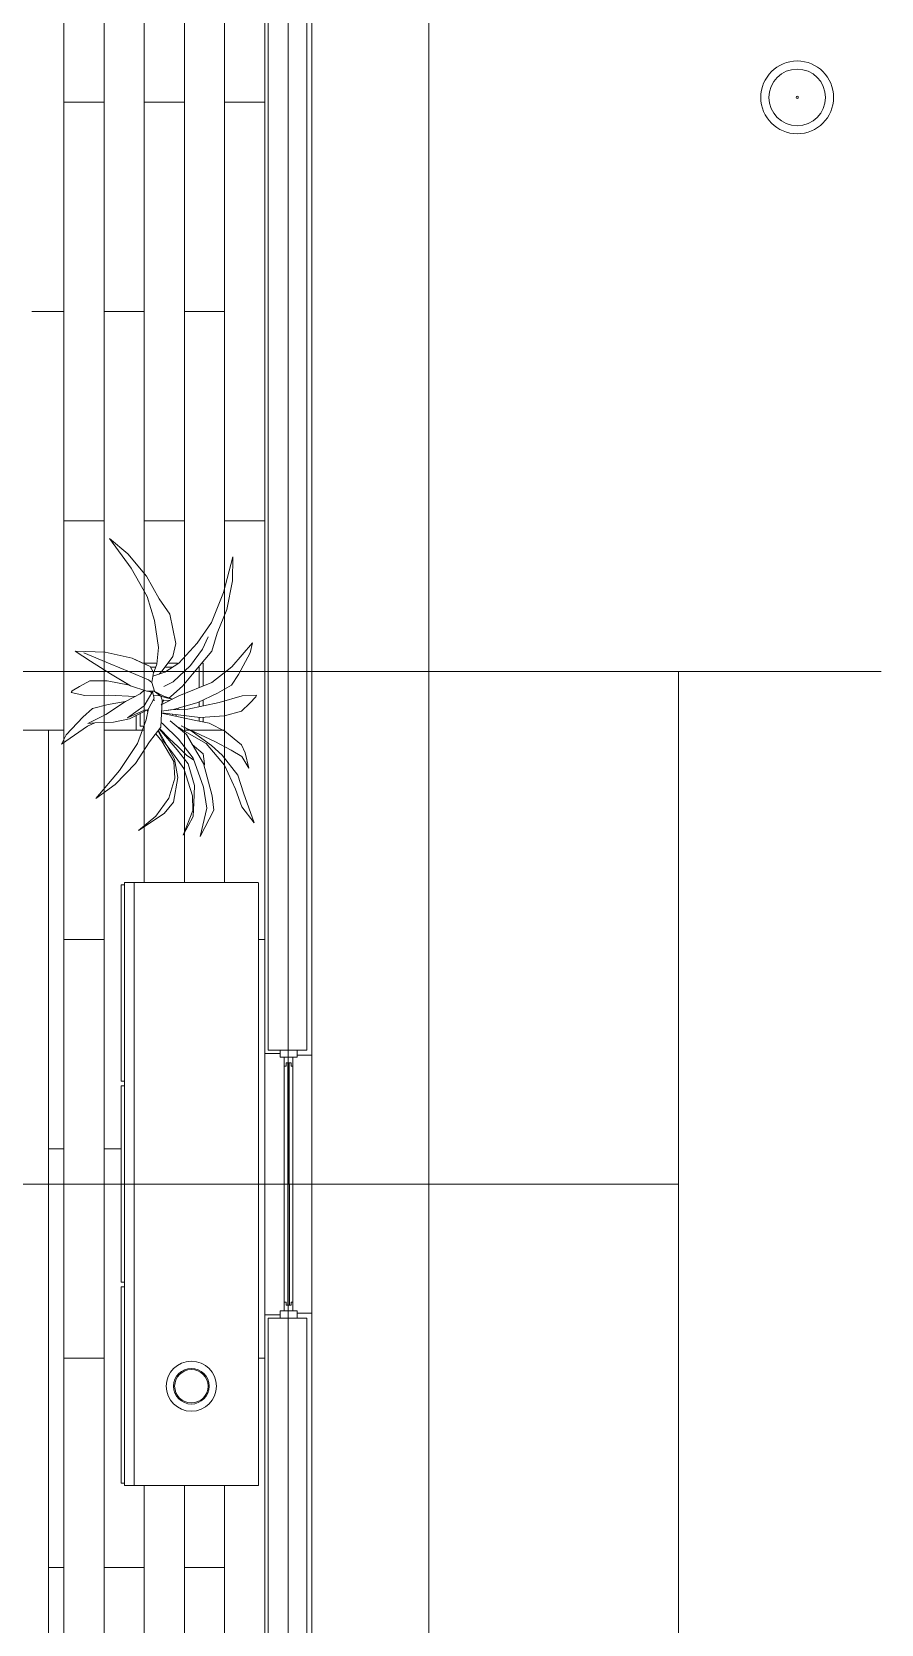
# Model space of a CAD drawing. Header units: centimetres. Extents: x -16179 to 12840, y -10704 to 3856.
# Drawn here: x 3057.8 to 3311.4, y -1272.2 to -796.8 of the extents above; entities that cross this region are included whole.
import ezdxf

# ---------------------------------------------------------------- set-up
doc = ezdxf.new("R2010")
doc.units = ezdxf.units.CM
doc.header["$MEASUREMENT"] = 0
for name, color, linetype, lineweight in [('0_Num_Penna__7_Num_Penna__7', 7, 'Continuous', 18), ('A-WALL-FULL_Num_Penna__7_Num_Penna__7_Num_Penna__7_Num_Penna__7_Num_Penna__7_Num_Penna__7_Num_Penna__7_Num_Penna__7_Num_Penna__4_Num_Penna__4_Num_Penna__4', 4, 'Continuous', 18), ('A-WALL-FULL_Num_Penna__7_Num_Penna__7_Num_Penna__7_Num_Penna__7_Num_Penna__7_Num_Penna__7_Num_Penna__7_Num_Penna__7_Num_Penna__7_Num_Penna__7', 7, 'Continuous', 18), ('AA - linee quote_Num_Penna__1_Num_Penna__255_Num_Penna__255_Num_Penna__12_Num_Penna__12_Num_Penna__12_Num_Penna__12_Num_Penna__12_Num_Penna__12_Num_Penna__12', 12, 'Continuous', 18), ('AA - linee quote_Num_Penna__3_Num_Penna__3_Num_Penna__3_Num_Penna__3_Num_Penna__3_Num_Penna__3_Num_Penna__3_Num_Penna__3_Num_Penna__3_Num_Penna__3', 3, 'Continuous', 18), ('AA - montanti_Num_Penna__7_Num_Penna__7_Num_Penna__7_Num_Penna__7_Num_Penna__7_Num_Penna__7_Num_Penna__7_Num_Penna__7_Num_Penna__7_Num_Penna__7', 7, 'Continuous', 18), ('AA - pareti sezionate_Num_Penna__254_Num_Penna__254_Num_Penna__254_Num_Penna__254_Num_Penna__254_Num_Penna__254_Num_Penna__254_Num_Penna__254_Num_Penna__254_Num_Penna__254', 254, 'Continuous', 18), ('AA - pareti sezionate_Num_Penna__7_Num_Penna__7_Num_Penna__7_Num_Penna__7_Num_Penna__7_Num_Penna__7_Num_Penna__7_Num_Penna__7_Num_Penna__7_Num_Penna__7', 7, 'Continuous', 18), ('AA - serramenti e porte_Num_Penna__4_Num_Penna__4_Num_Penna__4_Num_Penna__4_Num_Penna__4_Num_Penna__4_Num_Penna__4_Num_Penna__4_Num_Penna__4_Num_Penna__4', 4, 'Continuous', 18), ('AA - struttura finestre_Num_Penna__6_Num_Penna__6_Num_Penna__6_Num_Penna__6_Num_Penna__6_Num_Penna__6_Num_Penna__6_Num_Penna__6_Num_Penna__6_Num_Penna__6', 6, 'Continuous', 18), ('AA- arredo_Num_Penna__8_Num_Penna__8_Num_Penna__8_Num_Penna__8_Num_Penna__8_Num_Penna__8_Num_Penna__8_Num_Penna__8_Num_Penna__8_Num_Penna__8', 8, 'Continuous', 18), ('IKE120015-t1_Num_Penna__251_Num_Penna__251_Num_Penna__251_Num_Penna__251_Num_Penna__251_Num_Penna__251_Num_Penna__251_Num_Penna__251_Num_Penna__251_Num_Penna__251_Num_Penna__251', 251, 'Continuous', 18), ('IKE120015-t1_Num_Penna__251_Num_Penna__251_Num_Penna__251_Num_Penna__251_Num_Penna__251_Num_Penna__251_Num_Penna__251_Num_Penna__251_Num_Penna__8_Num_Penna__8_Num_Penna__8', 8, 'Continuous', 18), ('IKE120015-t1_Num_Penna__251_Num_Penna__6_Num_Penna__6_Num_Penna__6_Num_Penna__6_Num_Penna__6_Num_Penna__6_Num_Penna__6_Num_Penna__6_Num_Penna__6_Num_Penna__6', 6, 'Continuous', 18), ('IKE120015-t1_Num_Penna__251_Num_Penna__7_Num_Penna__7_Num_Penna__7_Num_Penna__7_Num_Penna__7_Num_Penna__7_Num_Penna__7_Num_Penna__7_Num_Penna__7_Num_Penna__7', 7, 'Continuous', 18), ('J- montanti_Num_Penna__7_Num_Penna__7_Num_Penna__7_Num_Penna__7_Num_Penna__7_Num_Penna__7_Num_Penna__7_Num_Penna__7_Num_Penna__7_Num_Penna__7', 7, 'Continuous', 18), ('PIANTE_Num_Penna__252_Num_Penna__252_Num_Penna__252', 252, 'Continuous', 18)]:
    doc.layers.add(name, color=color, linetype=linetype, lineweight=lineweight)
doc.layers.add('A-WALL-FULL_Num_Penna__7_Num_Penna__7_Num_Penna__7_Num_Penna__7_Num_Penna__7_Num_Penna__7_Num_Penna__7_Num_Penna__7_Num_Penna__10_Num_Penna__11_Num_Penna__13', color=7, linetype='Continuous', lineweight=18, true_color=0x636466)
doc.layers.add('IKE120015-t1_Num_Penna__251_Num_Penna__5_Num_Penna__9_Num_Penna__10_Num_Penna__10_Num_Penna__10_Num_Penna__10_Num_Penna__10_Num_Penna__10_Num_Penna__11_Num_Penna__13', color=7, linetype='Continuous', lineweight=18, true_color=0x636466)

msp = doc.modelspace()

# ---------------------------------------------------------------- linework, layer by layer
at = {"layer": '0_Num_Penna__7_Num_Penna__7', "color": 7, "linetype": 'Continuous', "lineweight": 18}
for centre, radius in [((3286.33, -816.35), 10.87), ((3286.33, -816.35), 8.45), ((3286.33, -816.35), 0.333), ((3105.46, -1201.12), 7.47), ((3105.46, -1201.12), 5.32), ((3105.46, -1201.12), 4.98)]:
    msp.add_circle(centre, radius, dxfattribs=at)
at = {"layer": 'A-WALL-FULL_Num_Penna__7_Num_Penna__7_Num_Penna__7_Num_Penna__7_Num_Penna__7_Num_Penna__7_Num_Penna__7_Num_Penna__7_Num_Penna__10_Num_Penna__11_Num_Penna__13', "color": 251, "linetype": 'Continuous', "lineweight": 18, "true_color": 0x636466}
for p, q in [((3095.21, -985.27), (3091.03, -985.27)), ((3094.82, -986.47), (3093.26, -986.47)), ((3099.87, -986.47), (3097.51, -986.47)), ((3101.35, -985.27), (3098.4, -985.27)), ((3107.82, -986.47), (3107.54, -986.47)), ((3107.82, -986.47), (3107.82, -992.57)), ((3109.02, -985.27), (3108.55, -985.27)), ((3109.02, -985.27), (3109.02, -992.08)), ((3107.82, -996.79), (3107.82, -998.28)), ((3109.02, -996.22), (3109.02, -998.02)), ((3089.02, -1000.83), (3089.02, -1005.27)), ((3090.22, -1000.23), (3090.22, -1004.07)), ((3107.82, -1001.46), (3107.82, -1002.58)), ((3109.02, -1001.43), (3109.02, -1002.8)), ((3090.82, -1005.27), (3089.02, -1005.27)), ((3091.27, -1004.07), (3090.22, -1004.07)), ((3096.41, -1005.27), (3096.2, -1005.27)), ((3096.41, -1005.27), (3096.2, -1005.27)), ((3102.96, -1005.27), (3102.42, -1005.27)), ((3102.96, -1005.27), (3102.42, -1005.27)), ((3102.7, -1004.07), (3102.67, -1004.07)), ((3105.25, -1005.27), (3104.92, -1005.27)), ((3105.25, -1005.27), (3104.92, -1005.27))]:
    msp.add_line(p, q, dxfattribs=at)
at = {"layer": 'A-WALL-FULL_Num_Penna__7_Num_Penna__7_Num_Penna__7_Num_Penna__7_Num_Penna__7_Num_Penna__7_Num_Penna__7_Num_Penna__7_Num_Penna__4_Num_Penna__4_Num_Penna__4', "color": 4, "linetype": 'Continuous', "lineweight": 18}
for p, q in [((3250.94, -987.77), (3250.94, -1293.77)), ((3250.94, -1140.77), (2807.82, -1140.77))]:
    msp.add_line(p, q, dxfattribs=at)
at = {"layer": 'A-WALL-FULL_Num_Penna__7_Num_Penna__7_Num_Penna__7_Num_Penna__7_Num_Penna__7_Num_Penna__7_Num_Penna__7_Num_Penna__7_Num_Penna__7_Num_Penna__7', "color": 7, "linetype": 'Continuous', "lineweight": 18}
for p, q in [((3139.89, -1100.77), (3128.39, -1100.77)), ((3128.39, -1100.77), (3139.89, -1100.77)), ((3128.39, -1100.77), (3139.89, -1100.77)), ((3139.89, -1100.77), (3128.39, -1100.77)), ((3139.89, -1180.77), (3128.39, -1180.77)), ((3128.39, -1180.77), (3139.89, -1180.77)), ((3128.39, -1180.77), (3139.89, -1180.77)), ((3139.89, -1180.77), (3128.39, -1180.77))]:
    msp.add_line(p, q, dxfattribs=at)
at = {"layer": 'AA - linee quote_Num_Penna__1_Num_Penna__255_Num_Penna__255_Num_Penna__12_Num_Penna__12_Num_Penna__12_Num_Penna__12_Num_Penna__12_Num_Penna__12_Num_Penna__12', "color": 12, "linetype": 'Continuous', "lineweight": 18}
msp.add_line((3079.39, -647.33), (3079.39, -1380.27), dxfattribs=at)
at = {"layer": 'AA - linee quote_Num_Penna__3_Num_Penna__3_Num_Penna__3_Num_Penna__3_Num_Penna__3_Num_Penna__3_Num_Penna__3_Num_Penna__3_Num_Penna__3_Num_Penna__3', "color": 3, "linetype": 'Continuous', "lineweight": 18}
for p, q in [((3134.39, -1755.77), (3134.39, -508.77)), ((2064.39, -987.77), (3311.39, -987.77))]:
    msp.add_line(p, q, dxfattribs=at)
at = {"layer": 'AA - montanti_Num_Penna__7_Num_Penna__7_Num_Penna__7_Num_Penna__7_Num_Penna__7_Num_Penna__7_Num_Penna__7_Num_Penna__7_Num_Penna__7_Num_Penna__7', "color": 7, "linetype": 'Continuous', "lineweight": 18, "flags": 128}
for points in [[(3137.02, -1100.77), (3131.93, -1100.77), (3131.93, -1102.93), (3137.02, -1102.93)], [(3137.02, -1180.77), (3131.93, -1180.77), (3131.93, -1178.6), (3137.02, -1178.6)]]:
    msp.add_lwpolyline(points, close=True, dxfattribs=at)
for points in [[(3133.16, -1102.93), (3133.16, -1105.53), (3133.73, -1105.53), (3133.73, -1104.6), (3134.23, -1104.6), (3134.73, -1104.6), (3135.23, -1104.6), (3135.23, -1105.53)], [(3135.79, -1102.93), (3135.79, -1105.53), (3135.26, -1105.53)], [(3133.16, -1178.6), (3133.16, -1176), (3133.73, -1176), (3133.73, -1176.94), (3134.23, -1176.94), (3134.73, -1176.94), (3135.23, -1176.94), (3135.23, -1176)], [(3135.79, -1178.6), (3135.79, -1176), (3135.26, -1176)]]:
    msp.add_lwpolyline(points, dxfattribs=at)
at = {"layer": 'AA - pareti sezionate_Num_Penna__254_Num_Penna__254_Num_Penna__254_Num_Penna__254_Num_Penna__254_Num_Penna__254_Num_Penna__254_Num_Penna__254_Num_Penna__254_Num_Penna__254', "color": 254, "linetype": 'Continuous', "lineweight": 18}
for p, q in [((3067.39, -692.77), (3067.39, -1571.77)), ((3079.39, -692.77), (3079.39, -1571.77)), ((3091.39, -692.77), (3091.39, -1050.77)), ((3103.39, -692.77), (3103.39, -1050.77)), ((3115.39, -692.77), (3115.39, -1050.77)), ((3079.39, -817.77), (3067.39, -817.77)), ((3103.39, -817.77), (3091.39, -817.77)), ((3127.39, -817.77), (3115.39, -817.77)), ((3067.39, -880.27), (3057.87, -880.27)), ((3091.39, -880.27), (3079.39, -880.27)), ((3115.39, -880.27), (3103.39, -880.27)), ((3079.39, -942.77), (3067.39, -942.77)), ((3103.39, -942.77), (3091.39, -942.77)), ((3127.39, -942.77), (3115.39, -942.77)), ((3067.39, -1005.27), (3062.78, -1005.27)), ((3091.39, -1005.27), (3079.39, -1005.27)), ((3115.39, -1005.27), (3103.39, -1005.27)), ((3079.39, -1067.77), (3067.39, -1067.77)), ((3127.39, -1067.77), (3125.48, -1067.77)), ((3067.39, -1130.27), (3062.78, -1130.27)), ((3084.48, -1130.27), (3079.39, -1130.27)), ((3079.39, -1192.77), (3067.39, -1192.77)), ((3127.39, -1192.77), (3125.48, -1192.77)), ((3091.39, -1230.77), (3091.39, -1571.77)), ((3103.39, -1230.77), (3103.39, -1571.77)), ((3115.39, -1230.77), (3115.39, -1571.77)), ((3067.39, -1255.27), (3062.78, -1255.27)), ((3091.39, -1255.27), (3079.39, -1255.27)), ((3115.39, -1255.27), (3103.39, -1255.27))]:
    msp.add_line(p, q, dxfattribs=at)
at = {"layer": 'AA - pareti sezionate_Num_Penna__7_Num_Penna__7_Num_Penna__7_Num_Penna__7_Num_Penna__7_Num_Penna__7_Num_Penna__7_Num_Penna__7_Num_Penna__7_Num_Penna__7', "color": 7, "linetype": 'Continuous', "lineweight": 18}
for p, q in [((3127.39, -1101.77), (3131.93, -1101.77)), ((3128.39, -1100.77), (3139.89, -1100.77)), ((3137.02, -1102.27), (3141.39, -1102.27)), ((3131.93, -1179.77), (3127.39, -1179.77)), ((3139.89, -1180.77), (3128.39, -1180.77)), ((3141.39, -1179.27), (3137.02, -1179.27))]:
    msp.add_line(p, q, dxfattribs=at)
at = {"layer": 'AA - serramenti e porte_Num_Penna__4_Num_Penna__4_Num_Penna__4_Num_Penna__4_Num_Penna__4_Num_Penna__4_Num_Penna__4_Num_Penna__4_Num_Penna__4_Num_Penna__4', "color": 4, "linetype": 'Continuous', "lineweight": 18}
for p, q in [((3133.16, -1176), (3133.16, -1105.53)), ((3135.79, -1176), (3135.79, -1105.53))]:
    msp.add_line(p, q, dxfattribs=at)
at = {"layer": 'AA - struttura finestre_Num_Penna__6_Num_Penna__6_Num_Penna__6_Num_Penna__6_Num_Penna__6_Num_Penna__6_Num_Penna__6_Num_Penna__6_Num_Penna__6_Num_Penna__6', "color": 6, "linetype": 'Continuous', "lineweight": 18}
for p, q in [((3134.23, -1176.94), (3134.23, -1104.6)), ((3134.73, -1176.94), (3134.69, -1104.6))]:
    msp.add_line(p, q, dxfattribs=at)
at = {"layer": 'AA- arredo_Num_Penna__8_Num_Penna__8_Num_Penna__8_Num_Penna__8_Num_Penna__8_Num_Penna__8_Num_Penna__8_Num_Penna__8_Num_Penna__8_Num_Penna__8', "color": 8, "linetype": 'Continuous', "lineweight": 18}
for p, q in [((2906.78, -1005.27), (3062.78, -1005.27)), ((3062.78, -1005.27), (3062.78, -1276.27)), ((3084.49, -1051.53), (3084.48, -1051.53)), ((3084.48, -1051.53), (3084.48, -1051.54)), ((3084.48, -1051.54), (3084.48, -1051.54)), ((3084.48, -1051.54), (3084.48, -1051.54)), ((3084.48, -1051.54), (3084.48, -1051.55)), ((3084.48, -1051.55), (3084.48, -1051.55)), ((3084.48, -1051.55), (3084.48, -1051.56)), ((3084.48, -1051.56), (3084.48, -1051.56)), ((3084.48, -1051.56), (3084.48, -1051.56)), ((3084.48, -1051.56), (3084.48, -1051.57)), ((3084.48, -1051.57), (3084.48, -1051.57)), ((3084.48, -1051.57), (3084.48, -1109.97)), ((3084.5, -1051.51), (3084.49, -1051.51)), ((3084.49, -1051.51), (3084.49, -1051.52)), ((3084.49, -1051.52), (3084.49, -1051.52)), ((3084.49, -1051.52), (3084.49, -1051.52)), ((3084.49, -1051.52), (3084.49, -1051.53)), ((3084.51, -1051.5), (3084.5, -1051.5)), ((3084.5, -1051.5), (3084.5, -1051.5)), ((3084.5, -1051.5), (3084.5, -1051.51)), ((3084.5, -1051.51), (3084.5, -1051.51)), ((3084.52, -1051.49), (3084.51, -1051.49)), ((3084.51, -1051.49), (3084.51, -1051.49)), ((3084.51, -1051.49), (3084.51, -1051.5)), ((3084.51, -1051.5), (3084.51, -1051.5)), ((3084.53, -1051.48), (3084.52, -1051.48)), ((3084.52, -1051.48), (3084.52, -1051.49)), ((3084.52, -1051.49), (3084.52, -1051.49)), ((3084.54, -1051.48), (3084.53, -1051.48)), ((3084.53, -1051.48), (3084.53, -1051.48)), ((3084.53, -1051.48), (3084.53, -1051.48)), ((3084.55, -1051.47), (3084.54, -1051.47)), ((3084.54, -1051.47), (3084.54, -1051.48)), ((3084.56, -1051.47), (3084.55, -1051.47)), ((3084.55, -1051.47), (3084.55, -1051.47)), ((3084.55, -1051.47), (3084.55, -1051.47)), ((3084.57, -1051.47), (3084.56, -1051.47)), ((3084.56, -1051.47), (3084.56, -1051.47)), ((3084.58, -1051.47), (3084.57, -1051.47)), ((3084.57, -1051.47), (3084.57, -1051.47)), ((3084.57, -1051.47), (3084.57, -1051.47)), ((3085.38, -1051.47), (3084.58, -1051.47)), ((3085.39, -1051.47), (3085.38, -1051.47)), ((3085.38, -1051.47), (3085.38, -1051.47)), ((3085.38, -1051.47), (3085.38, -1051.47)), ((3085.4, -1051.47), (3085.39, -1051.47)), ((3085.39, -1051.47), (3085.39, -1051.47)), ((3085.39, -1051.47), (3085.39, -1051.47)), ((3085.41, -1051.47), (3085.4, -1051.47)), ((3085.4, -1051.47), (3085.4, -1051.47)), ((3085.42, -1051.48), (3085.41, -1051.47)), ((3085.41, -1051.47), (3085.41, -1051.47)), ((3085.41, -1051.47), (3085.41, -1051.47)), ((3085.43, -1051.48), (3085.42, -1051.48)), ((3085.42, -1051.48), (3085.42, -1051.48)), ((3085.42, -1051.48), (3085.42, -1051.48)), ((3085.43, -1051.49), (3085.43, -1051.48)), ((3085.43, -1051.48), (3085.43, -1051.48)), ((3085.44, -1051.49), (3085.43, -1051.49)), ((3085.45, -1051.5), (3085.44, -1051.49)), ((3085.44, -1051.49), (3085.44, -1051.49)), ((3085.44, -1051.49), (3085.44, -1051.49)), ((3085.45, -1051.51), (3085.45, -1051.5)), ((3085.45, -1051.5), (3085.45, -1051.5)), ((3085.45, -1051.5), (3085.45, -1051.5)), ((3085.46, -1051.51), (3085.45, -1051.51)), ((3085.46, -1051.52), (3085.46, -1051.51)), ((3085.46, -1051.51), (3085.46, -1051.51)), ((3085.46, -1051.51), (3085.46, -1051.51)), ((3085.47, -1051.52), (3085.46, -1051.52)), ((3085.47, -1051.53), (3085.47, -1051.52)), ((3085.47, -1051.54), (3085.47, -1051.53)), ((3085.47, -1051.53), (3085.47, -1051.53)), ((3085.47, -1051.53), (3085.47, -1051.53)), ((3085.48, -1051.55), (3085.47, -1051.54)), ((3085.47, -1051.54), (3085.47, -1051.54)), ((3085.47, -1051.54), (3085.47, -1051.54)), ((3085.49, -1050.83), (3085.48, -1050.83)), ((3085.48, -1050.83), (3085.48, -1050.84)), ((3085.48, -1050.84), (3085.48, -1050.84)), ((3085.48, -1050.84), (3085.48, -1050.84)), ((3085.48, -1050.84), (3085.48, -1050.85)), ((3085.48, -1050.85), (3085.48, -1050.85)), ((3085.48, -1050.85), (3085.48, -1050.86)), ((3085.48, -1050.86), (3085.48, -1050.86)), ((3085.48, -1050.86), (3085.48, -1050.86)), ((3085.48, -1050.86), (3085.48, -1050.87)), ((3085.48, -1050.87), (3085.48, -1230.67)), ((3085.48, -1050.87), (3085.48, -1050.87)), ((3085.48, -1051.56), (3085.48, -1051.55)), ((3085.48, -1051.55), (3085.48, -1051.55)), ((3085.48, -1051.56), (3085.48, -1051.56)), ((3085.48, -1051.56), (3085.48, -1051.56)), ((3085.5, -1050.81), (3085.49, -1050.81)), ((3085.49, -1050.81), (3085.49, -1050.82)), ((3085.49, -1050.82), (3085.49, -1050.82)), ((3085.49, -1050.82), (3085.49, -1050.82)), ((3085.49, -1050.82), (3085.49, -1050.83)), ((3085.51, -1050.8), (3085.5, -1050.8)), ((3085.5, -1050.8), (3085.5, -1050.8)), ((3085.5, -1050.8), (3085.5, -1050.81)), ((3085.5, -1050.81), (3085.5, -1050.81)), ((3085.52, -1050.79), (3085.51, -1050.79)), ((3085.51, -1050.79), (3085.51, -1050.79)), ((3085.51, -1050.79), (3085.51, -1050.8)), ((3085.51, -1050.8), (3085.51, -1050.8)), ((3085.53, -1050.78), (3085.52, -1050.78)), ((3085.52, -1050.78), (3085.52, -1050.79)), ((3085.52, -1050.79), (3085.52, -1050.79)), ((3085.54, -1050.78), (3085.53, -1050.78)), ((3085.53, -1050.78), (3085.53, -1050.78)), ((3085.53, -1050.78), (3085.53, -1050.78)), ((3085.55, -1050.77), (3085.54, -1050.77)), ((3085.54, -1050.77), (3085.54, -1050.78)), ((3085.56, -1050.77), (3085.55, -1050.77)), ((3085.55, -1050.77), (3085.55, -1050.77)), ((3085.55, -1050.77), (3085.55, -1050.77)), ((3085.57, -1050.77), (3085.56, -1050.77)), ((3085.56, -1050.77), (3085.56, -1050.77)), ((3085.58, -1050.77), (3085.57, -1050.77)), ((3085.57, -1050.77), (3085.57, -1050.77)), ((3085.57, -1050.77), (3085.57, -1050.77)), ((3125.38, -1050.77), (3085.58, -1050.77)), ((3088.39, -1050.77), (3088.39, -1230.77)), ((3125.48, -1230.67), (3125.48, -1050.87)), ((3084.48, -1111.57), (3084.48, -1169.97)), ((3084.48, -1171.57), (3084.48, -1229.97)), ((3085.58, -1230.77), (3125.38, -1230.77))]:
    msp.add_line(p, q, dxfattribs=at)
at = {"layer": 'IKE120015-t1_Num_Penna__251_Num_Penna__251_Num_Penna__251_Num_Penna__251_Num_Penna__251_Num_Penna__251_Num_Penna__251_Num_Penna__251_Num_Penna__251_Num_Penna__251_Num_Penna__251', "color": 251, "linetype": 'Continuous', "lineweight": 18}
for p, q in [((3125.39, -1050.77), (3125.38, -1050.77)), ((3125.38, -1050.77), (3125.38, -1050.77)), ((3125.38, -1050.77), (3125.38, -1050.77)), ((3125.4, -1050.77), (3125.39, -1050.77)), ((3125.39, -1050.77), (3125.39, -1050.77)), ((3125.39, -1050.77), (3125.39, -1050.77)), ((3125.41, -1050.77), (3125.4, -1050.77)), ((3125.4, -1050.77), (3125.4, -1050.77)), ((3125.42, -1050.78), (3125.41, -1050.77)), ((3125.41, -1050.77), (3125.41, -1050.77)), ((3125.41, -1050.77), (3125.41, -1050.77)), ((3125.43, -1050.78), (3125.42, -1050.78)), ((3125.42, -1050.78), (3125.42, -1050.78)), ((3125.42, -1050.78), (3125.42, -1050.78)), ((3125.43, -1050.79), (3125.43, -1050.78)), ((3125.43, -1050.78), (3125.43, -1050.78)), ((3125.44, -1050.79), (3125.43, -1050.79)), ((3125.45, -1050.8), (3125.44, -1050.79)), ((3125.44, -1050.79), (3125.44, -1050.79)), ((3125.44, -1050.79), (3125.44, -1050.79)), ((3125.46, -1050.81), (3125.45, -1050.8)), ((3125.45, -1050.8), (3125.45, -1050.8)), ((3125.45, -1050.8), (3125.45, -1050.8)), ((3125.46, -1050.82), (3125.46, -1050.81)), ((3125.46, -1050.81), (3125.46, -1050.81)), ((3125.46, -1050.81), (3125.46, -1050.81)), ((3125.46, -1050.81), (3125.46, -1050.81)), ((3125.47, -1050.82), (3125.46, -1050.82)), ((3125.47, -1050.83), (3125.47, -1050.82)), ((3125.47, -1050.84), (3125.47, -1050.83)), ((3125.47, -1050.83), (3125.47, -1050.83)), ((3125.47, -1050.83), (3125.47, -1050.83)), ((3125.48, -1050.85), (3125.47, -1050.84)), ((3125.47, -1050.84), (3125.47, -1050.84)), ((3125.47, -1050.84), (3125.47, -1050.84)), ((3125.48, -1050.86), (3125.48, -1050.85)), ((3125.48, -1050.85), (3125.48, -1050.85)), ((3125.48, -1050.87), (3125.48, -1050.86)), ((3125.48, -1050.86), (3125.48, -1050.86)), ((3125.48, -1050.86), (3125.48, -1050.86)), ((3084.49, -1111.53), (3084.48, -1111.53)), ((3084.48, -1111.53), (3084.48, -1111.54)), ((3084.48, -1111.54), (3084.48, -1111.54)), ((3084.48, -1111.54), (3084.48, -1111.54)), ((3084.48, -1111.54), (3084.48, -1111.55)), ((3084.48, -1111.55), (3084.48, -1111.55)), ((3084.48, -1111.55), (3084.48, -1111.56)), ((3084.48, -1111.56), (3084.48, -1111.56)), ((3084.48, -1111.56), (3084.48, -1111.56)), ((3084.48, -1111.56), (3084.48, -1111.57)), ((3084.48, -1111.57), (3084.48, -1111.57)), ((3084.5, -1111.51), (3084.49, -1111.51)), ((3084.49, -1111.51), (3084.49, -1111.52)), ((3084.49, -1111.52), (3084.49, -1111.52)), ((3084.49, -1111.52), (3084.49, -1111.52)), ((3084.49, -1111.52), (3084.49, -1111.53)), ((3084.51, -1111.5), (3084.5, -1111.5)), ((3084.5, -1111.5), (3084.5, -1111.5)), ((3084.5, -1111.5), (3084.5, -1111.51)), ((3084.5, -1111.51), (3084.5, -1111.51)), ((3084.52, -1111.49), (3084.51, -1111.49)), ((3084.51, -1111.49), (3084.51, -1111.49)), ((3084.51, -1111.49), (3084.51, -1111.5)), ((3084.51, -1111.5), (3084.51, -1111.5)), ((3084.53, -1111.48), (3084.52, -1111.48)), ((3084.52, -1111.48), (3084.52, -1111.49)), ((3084.52, -1111.49), (3084.52, -1111.49)), ((3084.54, -1111.48), (3084.53, -1111.48)), ((3084.53, -1111.48), (3084.53, -1111.48)), ((3084.53, -1111.48), (3084.53, -1111.48)), ((3084.55, -1111.47), (3084.54, -1111.47)), ((3084.54, -1111.47), (3084.54, -1111.48)), ((3084.56, -1111.47), (3084.55, -1111.47)), ((3084.55, -1111.47), (3084.55, -1111.47)), ((3084.55, -1111.47), (3084.55, -1111.47)), ((3084.57, -1111.47), (3084.56, -1111.47)), ((3084.56, -1111.47), (3084.56, -1111.47)), ((3084.58, -1111.47), (3084.57, -1111.47)), ((3084.57, -1111.47), (3084.57, -1111.47)), ((3084.57, -1111.47), (3084.57, -1111.47)), ((3085.38, -1110.06), (3084.58, -1110.06)), ((3084.58, -1111.47), (3085.38, -1111.47)), ((3085.39, -1111.47), (3085.38, -1111.47)), ((3085.38, -1111.47), (3085.38, -1111.47)), ((3085.38, -1111.47), (3085.38, -1111.47)), ((3085.4, -1111.47), (3085.39, -1111.47)), ((3085.39, -1111.47), (3085.39, -1111.47)), ((3085.39, -1111.47), (3085.39, -1111.47)), ((3085.41, -1111.47), (3085.4, -1111.47)), ((3085.4, -1111.47), (3085.4, -1111.47)), ((3085.41, -1111.47), (3085.41, -1111.47)), ((3085.41, -1111.47), (3085.41, -1111.47)), ((3085.42, -1111.48), (3085.41, -1111.47)), ((3085.43, -1111.48), (3085.42, -1111.48)), ((3085.42, -1111.48), (3085.42, -1111.48)), ((3085.42, -1111.48), (3085.42, -1111.48)), ((3085.43, -1111.49), (3085.43, -1111.48)), ((3085.43, -1111.48), (3085.43, -1111.48)), ((3085.44, -1111.49), (3085.43, -1111.49)), ((3085.45, -1111.5), (3085.44, -1111.49)), ((3085.44, -1111.49), (3085.44, -1111.49)), ((3085.44, -1111.49), (3085.44, -1111.49)), ((3085.45, -1111.51), (3085.45, -1111.5)), ((3085.45, -1111.5), (3085.45, -1111.5)), ((3085.45, -1111.5), (3085.45, -1111.5)), ((3085.46, -1111.51), (3085.45, -1111.51)), ((3085.46, -1111.52), (3085.46, -1111.51)), ((3085.46, -1111.51), (3085.46, -1111.51)), ((3085.46, -1111.51), (3085.46, -1111.51)), ((3085.47, -1111.52), (3085.46, -1111.52)), ((3085.47, -1111.53), (3085.47, -1111.52)), ((3085.47, -1111.54), (3085.47, -1111.53)), ((3085.47, -1111.53), (3085.47, -1111.53)), ((3085.47, -1111.53), (3085.47, -1111.53)), ((3085.48, -1111.55), (3085.47, -1111.54)), ((3085.47, -1111.54), (3085.47, -1111.54)), ((3085.47, -1111.54), (3085.47, -1111.54)), ((3085.48, -1111.56), (3085.48, -1111.55)), ((3085.48, -1111.55), (3085.48, -1111.55)), ((3085.48, -1111.57), (3085.48, -1111.56)), ((3085.48, -1111.56), (3085.48, -1111.56)), ((3085.48, -1111.56), (3085.48, -1111.56)), ((3084.49, -1171.53), (3084.48, -1171.53)), ((3084.48, -1171.53), (3084.48, -1171.54)), ((3084.48, -1171.54), (3084.48, -1171.54)), ((3084.48, -1171.54), (3084.48, -1171.54)), ((3084.48, -1171.54), (3084.48, -1171.55)), ((3084.48, -1171.55), (3084.48, -1171.55)), ((3084.48, -1171.55), (3084.48, -1171.56)), ((3084.48, -1171.56), (3084.48, -1171.56)), ((3084.48, -1171.56), (3084.48, -1171.56)), ((3084.48, -1171.56), (3084.48, -1171.57)), ((3084.48, -1171.57), (3084.48, -1171.57)), ((3084.5, -1171.51), (3084.49, -1171.51)), ((3084.49, -1171.51), (3084.49, -1171.52)), ((3084.49, -1171.52), (3084.49, -1171.52)), ((3084.49, -1171.52), (3084.49, -1171.52)), ((3084.49, -1171.52), (3084.49, -1171.53)), ((3084.51, -1171.5), (3084.5, -1171.5)), ((3084.5, -1171.5), (3084.5, -1171.5)), ((3084.5, -1171.5), (3084.5, -1171.51)), ((3084.5, -1171.51), (3084.5, -1171.51)), ((3084.52, -1171.49), (3084.51, -1171.49)), ((3084.51, -1171.49), (3084.51, -1171.49)), ((3084.51, -1171.49), (3084.51, -1171.5)), ((3084.51, -1171.5), (3084.51, -1171.5)), ((3084.53, -1171.48), (3084.52, -1171.48)), ((3084.52, -1171.48), (3084.52, -1171.49)), ((3084.52, -1171.49), (3084.52, -1171.49)), ((3084.54, -1171.48), (3084.53, -1171.48)), ((3084.53, -1171.48), (3084.53, -1171.48)), ((3084.53, -1171.48), (3084.53, -1171.48)), ((3084.55, -1171.47), (3084.54, -1171.47)), ((3084.54, -1171.47), (3084.54, -1171.48)), ((3084.56, -1171.47), (3084.55, -1171.47)), ((3084.55, -1171.47), (3084.55, -1171.47)), ((3084.55, -1171.47), (3084.55, -1171.47)), ((3084.57, -1171.47), (3084.56, -1171.47)), ((3084.56, -1171.47), (3084.56, -1171.47)), ((3084.58, -1171.47), (3084.57, -1171.47)), ((3084.57, -1171.47), (3084.57, -1171.47)), ((3084.57, -1171.47), (3084.57, -1171.47)), ((3085.38, -1170.06), (3084.58, -1170.06)), ((3084.58, -1171.47), (3085.38, -1171.47)), ((3085.39, -1171.47), (3085.38, -1171.47)), ((3085.38, -1171.47), (3085.38, -1171.47)), ((3085.38, -1171.47), (3085.38, -1171.47)), ((3085.4, -1171.47), (3085.39, -1171.47)), ((3085.39, -1171.47), (3085.39, -1171.47)), ((3085.39, -1171.47), (3085.39, -1171.47)), ((3085.41, -1171.47), (3085.4, -1171.47)), ((3085.4, -1171.47), (3085.4, -1171.47)), ((3085.41, -1171.47), (3085.41, -1171.47)), ((3085.41, -1171.47), (3085.41, -1171.47)), ((3085.42, -1171.48), (3085.41, -1171.47)), ((3085.43, -1171.48), (3085.42, -1171.48)), ((3085.42, -1171.48), (3085.42, -1171.48)), ((3085.42, -1171.48), (3085.42, -1171.48)), ((3085.43, -1171.49), (3085.43, -1171.48)), ((3085.43, -1171.48), (3085.43, -1171.48)), ((3085.44, -1171.49), (3085.43, -1171.49)), ((3085.45, -1171.5), (3085.44, -1171.49)), ((3085.44, -1171.49), (3085.44, -1171.49)), ((3085.44, -1171.49), (3085.44, -1171.49)), ((3085.45, -1171.51), (3085.45, -1171.5)), ((3085.45, -1171.5), (3085.45, -1171.5)), ((3085.45, -1171.5), (3085.45, -1171.5)), ((3085.46, -1171.51), (3085.45, -1171.51)), ((3085.46, -1171.52), (3085.46, -1171.51)), ((3085.46, -1171.51), (3085.46, -1171.51)), ((3085.46, -1171.51), (3085.46, -1171.51)), ((3085.47, -1171.52), (3085.46, -1171.52)), ((3085.47, -1171.53), (3085.47, -1171.52)), ((3085.47, -1171.54), (3085.47, -1171.53)), ((3085.47, -1171.53), (3085.47, -1171.53)), ((3085.47, -1171.53), (3085.47, -1171.53)), ((3085.48, -1171.55), (3085.47, -1171.54)), ((3085.47, -1171.54), (3085.47, -1171.54)), ((3085.47, -1171.54), (3085.47, -1171.54)), ((3085.48, -1171.56), (3085.48, -1171.55)), ((3085.48, -1171.55), (3085.48, -1171.55)), ((3085.48, -1171.57), (3085.48, -1171.56)), ((3085.48, -1171.56), (3085.48, -1171.56)), ((3085.48, -1171.56), (3085.48, -1171.56)), ((3085.38, -1230.06), (3084.58, -1230.06)), ((3085.48, -1230.67), (3085.48, -1230.67)), ((3085.48, -1230.67), (3085.48, -1230.68)), ((3085.48, -1230.68), (3085.48, -1230.68)), ((3085.48, -1230.68), (3085.48, -1230.68)), ((3085.48, -1230.68), (3085.48, -1230.69)), ((3085.48, -1230.69), (3085.48, -1230.69)), ((3085.48, -1230.69), (3085.48, -1230.7)), ((3085.48, -1230.7), (3085.48, -1230.7)), ((3085.48, -1230.7), (3085.48, -1230.7)), ((3085.48, -1230.7), (3085.49, -1230.71)), ((3085.49, -1230.71), (3085.49, -1230.71)), ((3085.49, -1230.71), (3085.49, -1230.71)), ((3085.49, -1230.71), (3085.49, -1230.72)), ((3085.49, -1230.72), (3085.49, -1230.72)), ((3085.49, -1230.72), (3085.49, -1230.72)), ((3085.49, -1230.72), (3085.5, -1230.73)), ((3085.5, -1230.73), (3085.5, -1230.73)), ((3085.5, -1230.73), (3085.5, -1230.73)), ((3085.5, -1230.73), (3085.5, -1230.74)), ((3085.5, -1230.74), (3085.51, -1230.74)), ((3085.51, -1230.74), (3085.51, -1230.74)), ((3085.51, -1230.74), (3085.51, -1230.75)), ((3085.51, -1230.75), (3085.52, -1230.75)), ((3085.52, -1230.75), (3085.52, -1230.75)), ((3085.52, -1230.75), (3085.52, -1230.75)), ((3085.52, -1230.75), (3085.53, -1230.75)), ((3085.53, -1230.75), (3085.53, -1230.76)), ((3085.53, -1230.76), (3085.53, -1230.76)), ((3085.53, -1230.76), (3085.54, -1230.76)), ((3085.54, -1230.76), (3085.54, -1230.76)), ((3085.54, -1230.76), (3085.54, -1230.76)), ((3085.54, -1230.76), (3085.55, -1230.76)), ((3085.55, -1230.76), (3085.55, -1230.76)), ((3085.55, -1230.76), (3085.56, -1230.77)), ((3085.56, -1230.77), (3085.56, -1230.77)), ((3085.56, -1230.77), (3085.56, -1230.77)), ((3085.56, -1230.77), (3085.57, -1230.77)), ((3085.57, -1230.77), (3085.57, -1230.77)), ((3085.57, -1230.77), (3085.58, -1230.77)), ((3085.58, -1230.77), (3085.58, -1230.77))]:
    msp.add_line(p, q, dxfattribs=at)
for centre, start, end in [((3084.57, -1109.97), 180, 272.3104), ((3085.38, -1109.97), 267.6896, 0), ((3084.57, -1169.97), 180, 272.3104), ((3085.38, -1169.97), 267.6896, 0), ((3084.57, -1229.97), 180, 272.3104), ((3085.38, -1229.97), 267.6896, 0)]:
    msp.add_arc(centre, 0.0966, start, end, dxfattribs=at)
at = {"layer": 'IKE120015-t1_Num_Penna__251_Num_Penna__251_Num_Penna__251_Num_Penna__251_Num_Penna__251_Num_Penna__251_Num_Penna__251_Num_Penna__251_Num_Penna__8_Num_Penna__8_Num_Penna__8', "color": 8, "linetype": 'Continuous', "lineweight": 18}
for p, q in [((3125.38, -1230.77), (3125.38, -1230.77)), ((3125.38, -1230.77), (3125.39, -1230.77)), ((3125.39, -1230.77), (3125.39, -1230.77)), ((3125.39, -1230.77), (3125.39, -1230.77)), ((3125.39, -1230.77), (3125.4, -1230.77)), ((3125.4, -1230.77), (3125.41, -1230.76)), ((3125.4, -1230.77), (3125.4, -1230.77)), ((3125.41, -1230.76), (3125.41, -1230.76)), ((3125.41, -1230.76), (3125.41, -1230.76)), ((3125.41, -1230.76), (3125.42, -1230.76)), ((3125.42, -1230.76), (3125.43, -1230.75)), ((3125.42, -1230.76), (3125.42, -1230.76)), ((3125.42, -1230.76), (3125.42, -1230.76)), ((3125.43, -1230.75), (3125.43, -1230.75)), ((3125.43, -1230.75), (3125.43, -1230.75)), ((3125.43, -1230.75), (3125.44, -1230.75)), ((3125.44, -1230.75), (3125.44, -1230.74)), ((3125.44, -1230.74), (3125.45, -1230.74)), ((3125.44, -1230.75), (3125.44, -1230.75)), ((3125.45, -1230.74), (3125.45, -1230.73)), ((3125.45, -1230.73), (3125.45, -1230.73)), ((3125.45, -1230.73), (3125.46, -1230.73)), ((3125.45, -1230.74), (3125.45, -1230.74)), ((3125.46, -1230.73), (3125.46, -1230.72)), ((3125.46, -1230.72), (3125.46, -1230.72)), ((3125.46, -1230.72), (3125.47, -1230.72)), ((3125.46, -1230.73), (3125.46, -1230.73)), ((3125.47, -1230.7), (3125.47, -1230.69)), ((3125.47, -1230.69), (3125.48, -1230.69)), ((3125.47, -1230.71), (3125.47, -1230.7)), ((3125.47, -1230.7), (3125.47, -1230.7)), ((3125.47, -1230.7), (3125.47, -1230.7)), ((3125.47, -1230.72), (3125.47, -1230.71)), ((3125.47, -1230.71), (3125.47, -1230.71)), ((3125.48, -1230.68), (3125.48, -1230.67)), ((3125.48, -1230.67), (3125.48, -1230.67)), ((3125.48, -1230.67), (3125.48, -1230.67)), ((3125.48, -1230.69), (3125.48, -1230.68)), ((3125.48, -1230.68), (3125.48, -1230.68)), ((3125.48, -1230.69), (3125.48, -1230.69))]:
    msp.add_line(p, q, dxfattribs=at)
at = {"layer": 'IKE120015-t1_Num_Penna__251_Num_Penna__5_Num_Penna__9_Num_Penna__10_Num_Penna__10_Num_Penna__10_Num_Penna__10_Num_Penna__10_Num_Penna__10_Num_Penna__11_Num_Penna__13', "color": 251, "linetype": 'Continuous', "lineweight": 18, "true_color": 0x636466}
for p, q in [((3127.39, -1101.77), (3127.39, -1179.77)), ((3141.39, -1102.27), (3141.39, -1179.27))]:
    msp.add_line(p, q, dxfattribs=at)
at = {"layer": 'IKE120015-t1_Num_Penna__251_Num_Penna__6_Num_Penna__6_Num_Penna__6_Num_Penna__6_Num_Penna__6_Num_Penna__6_Num_Penna__6_Num_Penna__6_Num_Penna__6_Num_Penna__6', "color": 6, "linetype": 'Continuous', "lineweight": 18}
msp.add_line((3176.39, -628.77), (3176.39, -1343.77), dxfattribs=at)
at = {"layer": 'IKE120015-t1_Num_Penna__251_Num_Penna__7_Num_Penna__7_Num_Penna__7_Num_Penna__7_Num_Penna__7_Num_Penna__7_Num_Penna__7_Num_Penna__7_Num_Penna__7_Num_Penna__7', "color": 7, "linetype": 'Continuous', "lineweight": 18}
for p, q in [((3141.39, -678.77), (3141.39, -1102.27)), ((3139.89, -680.27), (3139.89, -1100.77)), ((3127.39, -692.77), (3127.39, -1101.77)), ((3128.39, -691.77), (3128.39, -1100.77)), ((3127.39, -1125.77), (3127.39, -1571.77)), ((3141.39, -1124.27), (3141.39, -1585.77)), ((3127.39, -1179.77), (3127.39, -1193.77)), ((3128.39, -1180.77), (3128.39, -1571.77)), ((3139.89, -1180.77), (3139.89, -1585.77))]:
    msp.add_line(p, q, dxfattribs=at)
at = {"layer": 'J- montanti_Num_Penna__7_Num_Penna__7_Num_Penna__7_Num_Penna__7_Num_Penna__7_Num_Penna__7_Num_Penna__7_Num_Penna__7_Num_Penna__7_Num_Penna__7', "color": 7, "linetype": 'Continuous', "lineweight": 18}
msp.add_line((3135.23, -1105.53), (3135.26, -1105.53), dxfattribs=at)
at = {"layer": 'PIANTE_Num_Penna__252_Num_Penna__252_Num_Penna__252', "color": 252, "linetype": 'Continuous', "lineweight": 18, "flags": 128}
for points in [[(3095.84, -988.53), (3096.73, -987.53), (3099.89, -983.26), (3100.79, -979.37), (3099.03, -970.58), (3095.86, -966.03), (3092.12, -959.28), (3086.46, -952.66), (3081.01, -948.06), (3087.54, -956.94), (3092.32, -965.32), (3094.46, -972.5), (3095.67, -980.57), (3095.18, -985.51), (3094.14, -988.22)], [(3098.73, -995.74), (3099.29, -995.25), (3102.8, -992.12), (3105.82, -988.52), (3111.58, -981.65), (3113.15, -976.33), (3116.08, -969.2), (3117.71, -960.65), (3117.89, -953.51), (3115.05, -964.16), (3111.49, -973.13), (3107.22, -979.29), (3101.69, -985.28), (3097.52, -987.99), (3093.98, -989.13)], [(3096.59, -999.56), (3100.17, -999.12), (3107.43, -996.98), (3113.26, -994.19), (3117.44, -991.86), (3119.56, -988.64), (3122.98, -982.2), (3123.67, -979.16), (3117.58, -986.39), (3111.62, -991.03), (3101.69, -995.06), (3096.48, -997.68)], [(3097.25, -992.23), (3099.99, -990.84), (3105.16, -985.97), (3108.81, -981.05), (3110.49, -977.4)], [(3092.16, -993.58), (3094.51, -993.61), (3093.62, -991.04), (3094.17, -988.08), (3093.13, -986.25), (3087.79, -983.75), (3079.77, -981.95), (3070.8, -981.69), (3075.38, -984.71), (3081.32, -988.47), (3087.26, -991.99), (3092.16, -993.58), (3092.81, -993.67)], [(3090.9, -985.21), (3087.79, -983.75), (3079.77, -981.95), (3070.8, -981.69), (3075.38, -984.71), (3081.32, -988.47), (3086.05, -991.27)], [(3092.69, -990.25), (3087.02, -987.87), (3081.27, -985.45), (3073.4, -982.15)], [(3092.16, -993.58), (3094.51, -993.61), (3093.62, -991.04), (3094.17, -988.08), (3093.13, -986.25), (3091.94, -985.69)], [(3086.98, -991.82), (3080.35, -990.54), (3075.13, -990.54), (3072.11, -992.21), (3069.87, -993.55), (3069.59, -993.99), (3073.68, -994.92), (3080.83, -994.82), (3088.69, -995.18)], [(3093.83, -993.8), (3094.36, -995.68), (3092.57, -999.06), (3086.98, -1001.85), (3082.23, -1002.84), (3076.67, -1003.1), (3074.58, -1003.23), (3079.91, -1000.62), (3085.81, -996.66), (3090.21, -994.4), (3091.41, -993.34)], [(3086.05, -991.27), (3087.26, -991.99), (3092.16, -993.58)], [(3093.62, -991.04), (3092.69, -990.25)], [(3085.77, -996.69), (3080.64, -997.64), (3076, -998.79), (3073.1, -1001.35), (3068.13, -1006.68), (3066.67, -1009.43), (3074.43, -1004.04), (3076.66, -1003.1)], [(3094.36, -993.61), (3096.36, -995.11), (3096.72, -996.33), (3096.4, -1004.4), (3092.94, -1008.74), (3088.77, -1015.22), (3082.69, -1021.46), (3076.95, -1025.7), (3084.05, -1017.26), (3089.36, -1009.21), (3091.97, -1002.18), (3092.71, -998.8)], [(3092.28, -999.22), (3091.49, -999.29), (3088.62, -1000.58), (3086.39, -1001.56), (3091.36, -997.98), (3093.93, -993.64), (3093.93, -993.61)], [(3093.71, -994.01), (3092.6, -993.59)], [(3093.71, -994.22), (3093.69, -993.6)], [(3093.83, -993.8), (3093.83, -993.8)], [(3094.55, -996.29), (3094.03, -996.3)], [(3094.15, -994.94), (3095.36, -994.84), (3097.69, -995.46)], [(3094.36, -993.61), (3097.29, -995.12)], [(3096.48, -997.68), (3097.21, -996.34)], [(3096.57, -1000.06), (3108.11, -1001.5), (3115.39, -1000.96), (3120.42, -999.61), (3122.9, -997.21), (3124.72, -995.33), (3124.88, -994.83), (3120.68, -995), (3113.81, -996.96), (3104.37, -999.04), (3099.24, -999.23), (3096.59, -999.56)], [(3097.21, -996.34), (3096.72, -996.33)], [(3099.06, -996.38), (3097.21, -996.34)], [(3099.88, -995.97), (3097.29, -995.12)], [(3097.69, -995.46), (3099.77, -996.02)], [(3092.28, -999.22), (3092.55, -999.54)], [(3092.52, -999.68), (3092.28, -999.22), (3092.52, -999.65)], [(3092.45, -999.96), (3092.28, -999.22)], [(3096.46, -1002.98), (3097.06, -1003.46), (3101.67, -1007.92), (3105.96, -1013.62), (3109.04, -1022.32), (3110.08, -1028.52), (3108.12, -1037.02), (3112.18, -1029.15), (3111.7, -1024.87), (3109.09, -1015.17), (3104, -1006.6), (3099.13, -1002.49)], [(3101.71, -1004.51), (3102.7, -1005.12), (3109.92, -1009.28), (3115.31, -1015.74), (3118.64, -1022.83), (3120.58, -1028.17), (3124.26, -1032.97), (3121.01, -1023.96), (3119.31, -1018.69), (3114.68, -1012.73), (3111.44, -1009.83), (3105.66, -1005.66), (3102.44, -1003.94), (3112.43, -1008.64), (3117.34, -1011.24), (3120.49, -1013.13), (3122.64, -1016.62), (3121.48, -1012.01), (3120.43, -1009.61), (3115.47, -1005.57), (3110.82, -1003.13), (3106.27, -1002.3), (3096.57, -1000.23)], [(3099.77, -1000.91), (3099.88, -1000.47)], [(3100.22, -999.2), (3100.24, -999.1)], [(3100.87, -1001.15), (3101.01, -1000.61)], [(3101.4, -999.15), (3101.52, -998.72)], [(3095.66, -1005.33), (3100.41, -1013.92), (3101.42, -1019.37), (3100.13, -1026.78), (3097.34, -1030.09), (3089.7, -1035.26), (3094.83, -1030.97), (3098.77, -1025.53), (3100.58, -1019.55), (3100.26, -1014.59), (3096.63, -1008.52), (3094.88, -1006.31)], [(3095.95, -1004.97), (3101.21, -1011.12), (3104.54, -1015.36), (3106.43, -1021.8), (3106.18, -1027.01), (3105.99, -1031.04), (3102.99, -1036.63), (3105.88, -1029.2), (3105.81, -1024.83), (3103.22, -1016.72), (3100.13, -1012.41), (3096.86, -1008.18), (3095.51, -1005.52)], [(3106.16, -1014.17), (3103.99, -1012.75), (3101.53, -1010.28), (3098.8, -1007.73), (3096.03, -1004.87)], [(3101.71, -1004.51), (3101.49, -1004.49)], [(3103.8, -1004.58), (3103.69, -1004.61)], [(3105.74, -1009.54), (3108.95, -1012.33), (3109.34, -1015.28), (3109.31, -1015.99)]]:
    msp.add_lwpolyline(points, dxfattribs=at)

doc.saveas('drawing.dxf')
